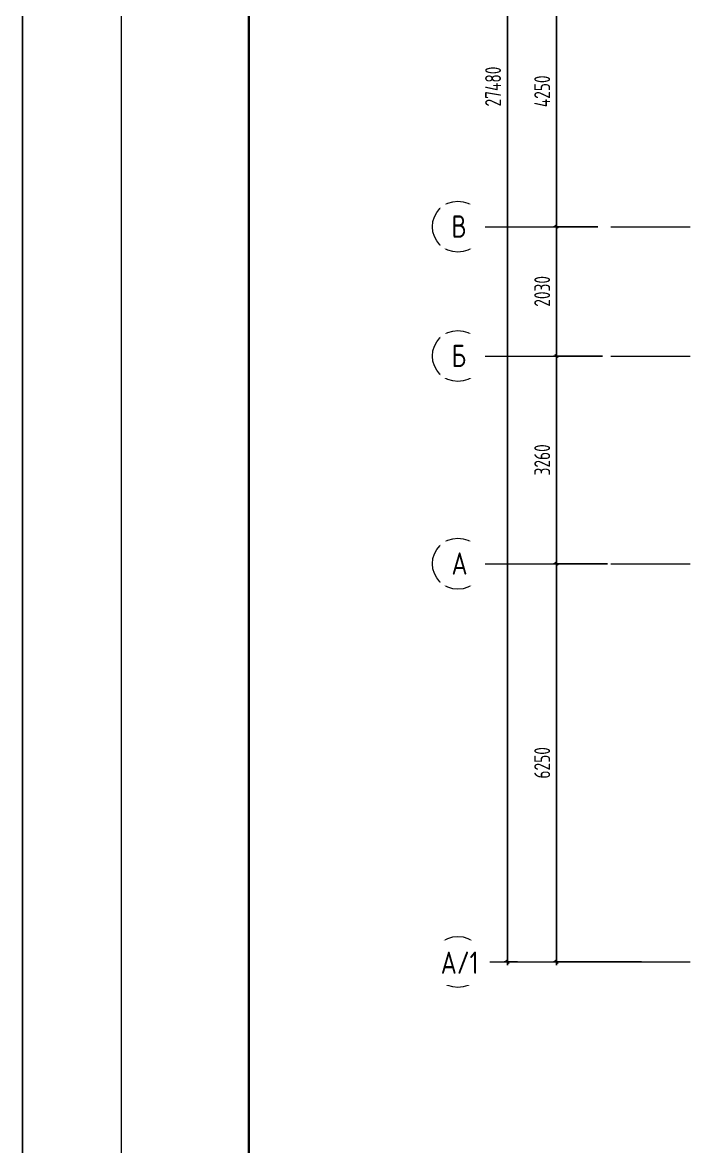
# Model space of a CAD drawing. Header units: millimetres. Extents: x -185251 to 7892985, y -102157 to 319855.
# Drawn here: x -180357 to -169757, y 276222 to 293864 of the extents above; entities that cross this region are included whole.
import ezdxf

# ---------------------------------------------------------------- set-up
doc = ezdxf.new("R2010")
doc.units = ezdxf.units.MM
doc.header["$LTSCALE"] = 10
doc.linetypes.add('CENTER', pattern=[2, 1.25, -0.25, 0.25, -0.25])
for name, color, linetype, lineweight in [('013', 7, 'Continuous', 13), ('АР_Оси', 142, 'Continuous', 9), ('АР_Оси размеры', 142, 'Continuous', 9)]:
    doc.layers.add(name, color=color, linetype=linetype, lineweight=lineweight)
doc.layers.get('0').off()
doc.layers.get('0').freeze()
doc.styles.add('GOST', font='isocpeur.ttf')
doc.styles.add('БДА100', font='romand.shx', dxfattribs={"width": 0.7})
doc.styles.add('ГОСТ 2.304', font='isocpeur.ttf', dxfattribs={"width": 0.7})
doc.dimstyles.new('БДА1', dxfattribs={"dimtxt": 2, "dimasz": 1, "dimexe": 0.7, "dimexo": 0, "dimgap": 0.8, "dimtad": 1, "dimdec": 0, "dimrnd": 1, "dimzin": 0, "dimdsep": 46, "dimtxsty": 'БДА100', "dimblk": 'OBLIQUE', "dimcen": 2, "dimdle": 1, "dimadec": 0, "dimazin": 0, "dimtfac": 1, "dimtdec": 0, "dimtmove": 1, "dimatfit": 3, "dimldrblk": 'NONE', "dimfxl": 0.7, "dimtolj": 1, "dimtzin": 0, "dimlwd": -1, "dimlwe": -1, "dimarcsym": 0})
doc.dimstyles.new('СПДС', dxfattribs={"dimscale": 100, "dimtxt": 2.5, "dimasz": 0.5, "dimexe": 0.5, "dimexo": 1, "dimgap": 1, "dimtad": 1, "dimdec": 0, "dimrnd": 5, "dimtxsty": 'ГОСТ 2.304', "dimblk": 'OBLIQUE', "dimcen": 2.5, "dimdle": 0.5, "dimadec": 0, "dimazin": 2, "dimtfac": 0.75, "dimtdec": 0, "dimtmove": 1, "dimatfit": 3, "dimfxl": 1, "dimtolj": 1, "dimarcsym": 1})

# ---------------------------------------------------------------- blocks, each defined once
blk = doc.blocks.new('_Oblique')
at = {"color": 0, "linetype": 'ByBlock', "lineweight": -2}
blk.add_line((-0.5, -0.5), (0.5, 0.5), dxfattribs=at)
blk = doc.blocks.new('*D391')
at = {"layer": 'Defpoints', "color": 0, "ltscale": 100, "transparency": 16777216}
for p in [(-171971, 285369), (-171073, 285369), (-170538, 279119)]:
    blk.add_point(p, dxfattribs=at)
at = {"layer": 'АР_Оси размеры', "color": 0, "lineweight": -2, "ltscale": 100, "transparency": 16777216}
for p, q in [((-171173, 285369), (-172021, 285369)), ((-171971, 279069), (-171971, 285419)), ((-170638, 279119), (-172021, 279119))]:
    blk.add_line(p, q, dxfattribs=at)
at = {"layer": 'АР_Оси размеры', "color": 0, "lineweight": -2, "ltscale": 100, "transparency": 16777216, "xscale": 50, "yscale": 50, "zscale": 50}
for p, rotation in [((-171971, 285369), 90), ((-171971, 279119), 270)]:
    blk.add_blockref('_Oblique', p, dxfattribs=dict(at, rotation=rotation))
at = {"layer": 'АР_Оси размеры', "color": 0, "ltscale": 100, "transparency": 16777216, "insert": (-172196, 282244), "char_height": 250, "attachment_point": 5, "rotation": 90, "style": 'ГОСТ 2.304'}
blk.add_mtext('\\A1;6250', dxfattribs=at)
blk = doc.blocks.new('*D392')
at = {"layer": 'Defpoints', "color": 0, "ltscale": 100, "transparency": 16777216}
for p in [(-171971, 288629), (-171150, 288629), (-171073, 285369)]:
    blk.add_point(p, dxfattribs=at)
at = {"layer": 'АР_Оси размеры', "color": 0, "lineweight": -2, "ltscale": 100, "transparency": 16777216}
for p, q in [((-171971, 285319), (-171971, 288679)), ((-171250, 288629), (-172021, 288629)), ((-171173, 285369), (-172021, 285369))]:
    blk.add_line(p, q, dxfattribs=at)
at = {"layer": 'АР_Оси размеры', "color": 0, "lineweight": -2, "ltscale": 100, "transparency": 16777216, "xscale": 50, "yscale": 50, "zscale": 50}
for p, rotation in [((-171971, 288629), 90), ((-171971, 285369), 270)]:
    blk.add_blockref('_Oblique', p, dxfattribs=dict(at, rotation=rotation))
at = {"layer": 'АР_Оси размеры', "color": 0, "ltscale": 100, "transparency": 16777216, "insert": (-172196, 286999), "char_height": 250, "attachment_point": 5, "rotation": 90, "style": 'ГОСТ 2.304'}
blk.add_mtext('\\A1;3260', dxfattribs=at)
blk = doc.blocks.new('*D393')
at = {"layer": 'Defpoints', "color": 0, "ltscale": 100, "transparency": 16777216}
for p in [(-171971, 290659), (-171223, 290659), (-171150, 288629)]:
    blk.add_point(p, dxfattribs=at)
at = {"layer": 'АР_Оси размеры', "color": 0, "lineweight": -2, "ltscale": 100, "transparency": 16777216}
for p, q in [((-171323, 290659), (-172021, 290659)), ((-171971, 288579), (-171971, 290709)), ((-171250, 288629), (-172021, 288629))]:
    blk.add_line(p, q, dxfattribs=at)
at = {"layer": 'АР_Оси размеры', "color": 0, "lineweight": -2, "ltscale": 100, "transparency": 16777216, "xscale": 50, "yscale": 50, "zscale": 50}
for p, rotation in [((-171971, 290659), 90), ((-171971, 288629), 270)]:
    blk.add_blockref('_Oblique', p, dxfattribs=dict(at, rotation=rotation))
at = {"layer": 'АР_Оси размеры', "color": 0, "ltscale": 100, "transparency": 16777216, "insert": (-172196, 289644), "char_height": 250, "attachment_point": 5, "rotation": 90, "style": 'ГОСТ 2.304'}
blk.add_mtext('\\A1;2030', dxfattribs=at)
blk = doc.blocks.new('*D394')
at = {"layer": 'Defpoints', "color": 0, "ltscale": 100, "transparency": 16777216}
for p in [(-171971, 294909), (-171621, 294909), (-171223, 290659)]:
    blk.add_point(p, dxfattribs=at)
at = {"layer": 'АР_Оси размеры', "color": 0, "lineweight": -2, "ltscale": 100, "transparency": 16777216}
for p, q in [((-171721, 294909), (-172021, 294909)), ((-171971, 290609), (-171971, 294959)), ((-171323, 290659), (-172021, 290659))]:
    blk.add_line(p, q, dxfattribs=at)
at = {"layer": 'АР_Оси размеры', "color": 0, "lineweight": -2, "ltscale": 100, "transparency": 16777216, "xscale": 50, "yscale": 50, "zscale": 50}
for p, rotation in [((-171971, 294909), 90), ((-171971, 290659), 270)]:
    blk.add_blockref('_Oblique', p, dxfattribs=dict(at, rotation=rotation))
at = {"layer": 'АР_Оси размеры', "color": 0, "ltscale": 100, "transparency": 16777216, "insert": (-172196, 292784), "char_height": 250, "attachment_point": 5, "rotation": 90, "style": 'ГОСТ 2.304'}
blk.add_mtext('\\A1;4250', dxfattribs=at)
blk = doc.blocks.new('*D411')
at = {"layer": 'Defpoints', "color": 0, "ltscale": 100, "transparency": 16777216}
for p in [(-172121, 306599), (-172742, 279119), (-172483, 279119)]:
    blk.add_point(p, dxfattribs=at)
at = {"layer": 'АР_Оси размеры', "color": 0, "lineweight": -2, "ltscale": 100, "transparency": 16777216}
for p, q in [((-172742, 306649), (-172742, 279069)), ((-172221, 306599), (-172792, 306599)), ((-172583, 279119), (-172792, 279119))]:
    blk.add_line(p, q, dxfattribs=at)
at = {"layer": 'АР_Оси размеры', "color": 0, "lineweight": -2, "ltscale": 100, "transparency": 16777216, "xscale": 50, "yscale": 50, "zscale": 50}
for p, rotation in [((-172742, 306599), 90), ((-172742, 279119), 270)]:
    blk.add_blockref('_Oblique', p, dxfattribs=dict(at, rotation=rotation))
at = {"layer": 'АР_Оси размеры', "color": 0, "ltscale": 100, "transparency": 16777216, "insert": (-172967, 292859), "char_height": 250, "attachment_point": 5, "rotation": 90, "style": 'ГОСТ 2.304'}
blk.add_mtext('\\A1;27480', dxfattribs=at)
blk = doc.blocks.new('*D511')
at = {"layer": 'Defpoints', "color": 0, "ltscale": 100, "transparency": 16777216}
for p in [(-171971, 285369), (-171073, 285369), (-170538, 279119)]:
    blk.add_point(p, dxfattribs=at)
at = {"layer": 'АР_Оси размеры', "color": 0, "lineweight": -2, "ltscale": 100, "transparency": 16777216}
for p, q in [((-171173, 285369), (-172021, 285369)), ((-171971, 279069), (-171971, 285419)), ((-170638, 279119), (-172021, 279119))]:
    blk.add_line(p, q, dxfattribs=at)
at = {"layer": 'АР_Оси размеры', "color": 0, "lineweight": -2, "ltscale": 100, "transparency": 16777216, "xscale": 50, "yscale": 50, "zscale": 50}
for p, rotation in [((-171971, 285369), 90), ((-171971, 279119), 270)]:
    blk.add_blockref('_Oblique', p, dxfattribs=dict(at, rotation=rotation))
at = {"layer": 'АР_Оси размеры', "color": 0, "ltscale": 100, "transparency": 16777216, "insert": (-172196, 282244), "char_height": 250, "attachment_point": 5, "rotation": 90, "style": 'ГОСТ 2.304'}
blk.add_mtext('\\A1;6250', dxfattribs=at)
blk = doc.blocks.new('*D512')
at = {"layer": 'Defpoints', "color": 0, "ltscale": 100, "transparency": 16777216}
for p in [(-171971, 288629), (-171150, 288629), (-171073, 285369)]:
    blk.add_point(p, dxfattribs=at)
at = {"layer": 'АР_Оси размеры', "color": 0, "lineweight": -2, "ltscale": 100, "transparency": 16777216}
for p, q in [((-171971, 285319), (-171971, 288679)), ((-171250, 288629), (-172021, 288629)), ((-171173, 285369), (-172021, 285369))]:
    blk.add_line(p, q, dxfattribs=at)
at = {"layer": 'АР_Оси размеры', "color": 0, "lineweight": -2, "ltscale": 100, "transparency": 16777216, "xscale": 50, "yscale": 50, "zscale": 50}
for p, rotation in [((-171971, 288629), 90), ((-171971, 285369), 270)]:
    blk.add_blockref('_Oblique', p, dxfattribs=dict(at, rotation=rotation))
at = {"layer": 'АР_Оси размеры', "color": 0, "ltscale": 100, "transparency": 16777216, "insert": (-172196, 286999), "char_height": 250, "attachment_point": 5, "rotation": 90, "style": 'ГОСТ 2.304'}
blk.add_mtext('\\A1;3260', dxfattribs=at)
blk = doc.blocks.new('*D513')
at = {"layer": 'Defpoints', "color": 0, "ltscale": 100, "transparency": 16777216}
for p in [(-171971, 290659), (-171223, 290659), (-171150, 288629)]:
    blk.add_point(p, dxfattribs=at)
at = {"layer": 'АР_Оси размеры', "color": 0, "lineweight": -2, "ltscale": 100, "transparency": 16777216}
for p, q in [((-171323, 290659), (-172021, 290659)), ((-171971, 288579), (-171971, 290709)), ((-171250, 288629), (-172021, 288629))]:
    blk.add_line(p, q, dxfattribs=at)
at = {"layer": 'АР_Оси размеры', "color": 0, "lineweight": -2, "ltscale": 100, "transparency": 16777216, "xscale": 50, "yscale": 50, "zscale": 50}
for p, rotation in [((-171971, 290659), 90), ((-171971, 288629), 270)]:
    blk.add_blockref('_Oblique', p, dxfattribs=dict(at, rotation=rotation))
at = {"layer": 'АР_Оси размеры', "color": 0, "ltscale": 100, "transparency": 16777216, "insert": (-172196, 289644), "char_height": 250, "attachment_point": 5, "rotation": 90, "style": 'ГОСТ 2.304'}
blk.add_mtext('\\A1;2030', dxfattribs=at)
blk = doc.blocks.new('*D514')
at = {"layer": 'Defpoints', "color": 0, "ltscale": 100, "transparency": 16777216}
for p in [(-171971, 294909), (-171621, 294909), (-171223, 290659)]:
    blk.add_point(p, dxfattribs=at)
at = {"layer": 'АР_Оси размеры', "color": 0, "lineweight": -2, "ltscale": 100, "transparency": 16777216}
for p, q in [((-171721, 294909), (-172021, 294909)), ((-171971, 290609), (-171971, 294959)), ((-171323, 290659), (-172021, 290659))]:
    blk.add_line(p, q, dxfattribs=at)
at = {"layer": 'АР_Оси размеры', "color": 0, "lineweight": -2, "ltscale": 100, "transparency": 16777216, "xscale": 50, "yscale": 50, "zscale": 50}
for p, rotation in [((-171971, 294909), 90), ((-171971, 290659), 270)]:
    blk.add_blockref('_Oblique', p, dxfattribs=dict(at, rotation=rotation))
at = {"layer": 'АР_Оси размеры', "color": 0, "ltscale": 100, "transparency": 16777216, "insert": (-172196, 292784), "char_height": 250, "attachment_point": 5, "rotation": 90, "style": 'ГОСТ 2.304'}
blk.add_mtext('\\A1;4250', dxfattribs=at)
blk = doc.blocks.new('*D414')
at = {"layer": 'Defpoints', "color": 0, "ltscale": 100, "transparency": 16777216}
for p in [(-171322, 310264), (-172742, 279119), (-172483, 279119)]:
    blk.add_point(p, dxfattribs=at)
at = {"layer": 'АР_Оси размеры', "color": 0, "lineweight": -2, "ltscale": 100, "transparency": 16777216}
for p, q in [((-171422, 310264), (-172792, 310264)), ((-172742, 310314), (-172742, 279069)), ((-172583, 279119), (-172792, 279119))]:
    blk.add_line(p, q, dxfattribs=at)
at = {"layer": 'АР_Оси размеры', "color": 0, "lineweight": -2, "ltscale": 100, "transparency": 16777216, "xscale": 50, "yscale": 50, "zscale": 50}
for p, rotation in [((-172742, 310264), 90), ((-172742, 279119), 270)]:
    blk.add_blockref('_Oblique', p, dxfattribs=dict(at, rotation=rotation))
at = {"layer": 'АР_Оси размеры', "color": 0, "ltscale": 100, "transparency": 16777216, "insert": (-172967, 294692), "char_height": 250, "attachment_point": 5, "rotation": 90, "style": 'ГОСТ 2.304'}
blk.add_mtext('\\A1;31145', dxfattribs=at)
blk = doc.blocks.new('*D539')
at = {"layer": 'Defpoints', "color": 0, "transparency": 16777216}
for p, q in [((-15.52, -5), (-15.52, 599)), ((0, 594), (-19.02, 594)), ((0, 0), (-19.02, 0))]:
    blk.add_line(p, q, dxfattribs=at)
at = {"layer": 'Defpoints', "color": 0, "lineweight": 30, "transparency": 16777216}
for p in [(-15.52, 594), (0, 594), (0, 0)]:
    blk.add_point(p, dxfattribs=at)
at = {"layer": 'Defpoints', "color": 0, "transparency": 16777216, "xscale": 5, "yscale": 5, "zscale": 5}
for p, rotation in [((-15.52, 594), 90), ((-15.52, 0), 270)]:
    blk.add_blockref('_Oblique', p, dxfattribs=dict(at, rotation=rotation))
at = {"layer": 'Defpoints', "color": 0, "lineweight": 0, "transparency": 16777216, "insert": (-24.52, 148.5), "char_height": 10, "attachment_point": 5, "rotation": 90, "style": 'БДА100'}
blk.add_mtext('\\A1;594', dxfattribs=at)
blk = doc.blocks.new('_None')
blk = doc.blocks.new('*U537')
at = {"color": 44, "lineweight": 20, "ltscale": 10}
blk.add_line((0, 594), (0, 0), dxfattribs=at)
at = {"color": 137, "lineweight": 35, "ltscale": 10}
blk.add_line((20, 589), (20, 5), dxfattribs=at)
at = {"color": 44, "lineweight": 13, "style": 'GOST', "oblique": 10, "width": 0.8}
for tag in ['ФОРМАТВЕРТ', 'ФОРМАТГОРИЗ']:
    blk.add_attdef(tag, (789.98, 1.6), '', height=2, dxfattribs=at)
at = {"layer": 'Defpoints', "color": 251, "lineweight": 0}
dim = blk.add_linear_dim(base=(-15.52, 594), p1=(0, 0), p2=(0, 594), angle=90, dimstyle='БДА1', override={"dimscale": 5}, dxfattribs=at)
dim.commit()
dim.dimension.update_dxf_attribs({"geometry": '*D539', "text_midpoint": (-15.52, 148.5), "dimtype": 160})

msp = doc.modelspace()

# ---------------------------------------------------------------- linework, layer by layer
at = {"layer": 'АР_Оси', "linetype": 'CENTER', "ltscale": 100}
for p, q in [((-173120, 290659.3), (-97932.6, 290659.3)), ((-173120, 288629.3), (-97932.6, 288629.3)), ((-173120, 285369.3), (-97932.6, 285369.3)), ((-173120, 279119.3), (-97932.6, 279119.3))]:
    msp.add_line(p, q, dxfattribs=at)
at = {"layer": 'АР_Оси', "ltscale": 0.5}
for centre in [(-173520, 290659.3), (-173520, 288629.3), (-173520, 285369.3), (-173520, 279119.3)]:
    msp.add_circle(centre, 400, dxfattribs=at)

# ---------------------------------------------------------------- dimensions: what is measured, and where the dimension line sits
at = {"layer": 'АР_Оси размеры', "ltscale": 100}
for base, p1, p2, picture, middle in [((-172741.9, 279119.3), (-172121.3, 306599.3), (-172483.3, 279119.3), '*D411', (-172966.9, 292859.3)), ((-171971.3, 294909.3), (-171223.5, 290659.3), (-171621.5, 294909.3), '*D394', (-172196.3, 292784.3)), ((-171971.3, 294909.3), (-171223.5, 290659.3), (-171621.5, 294909.3), '*D514', (-172196.3, 292784.3)), ((-171971.3, 290659.3), (-171149.9, 288629.3), (-171223.5, 290659.3), '*D393', (-172196.3, 289644.3)), ((-171971.3, 290659.3), (-171149.9, 288629.3), (-171223.5, 290659.3), '*D513', (-172196.3, 289644.3)), ((-171971.3, 288629.3), (-171072.7, 285369.3), (-171149.9, 288629.3), '*D392', (-172196.3, 286999.3)), ((-171971.3, 288629.3), (-171072.7, 285369.3), (-171149.9, 288629.3), '*D512', (-172196.3, 286999.3)), ((-171971.3, 285369.3), (-170537.6, 279119.3), (-171072.7, 285369.3), '*D391', (-172196.3, 282244.3)), ((-171971.3, 285369.3), (-170537.6, 279119.3), (-171072.7, 285369.3), '*D511', (-172196.3, 282244.3))]:
    dim = msp.add_linear_dim(base=base, p1=p1, p2=p2, angle=90, dimstyle='СПДС', dxfattribs=at)
    dim.commit()
    dim.dimension.update_dxf_attribs({"geometry": picture, "text_midpoint": middle})

# ---------------------------------------------------------------- next in the draw order: texts
at = {"layer": 'АР_Оси', "char_height": 350, "attachment_point": 1, "line_spacing_factor": 1.149209, "style": 'ГОСТ 2.304', "bg_fill": 2}
for s, insert in [('{\\W0.8;В}', (-173619.8, 290837.1)), ('{\\W0.8;Б}', (-173619.8, 288807.1)), ('{\\W0.8;А}', (-173619.8, 285547.1))]:
    msp.add_mtext(s, dxfattribs=dict(at, insert=insert))
at = {"layer": 'АР_Оси', "insert": (-173788.7, 279282.1), "char_height": 350, "width": 1.455191522836685e-11, "attachment_point": 1, "line_spacing_factor": 1.149209, "style": 'ГОСТ 2.304', "bg_fill": 2}
msp.add_mtext('{\\W0.8;А/1}', dxfattribs=at)

# ---------------------------------------------------------------- next in the draw order: block references
at = {"layer": '013', "xscale": 100, "yscale": 100, "zscale": 100}
msp.add_blockref('*U537', (-178804.9, 259955.4), dxfattribs=at)

# ---------------------------------------------------------------- next in the draw order: dimensions: what is measured, and where the dimension line sits
at = {"layer": 'АР_Оси размеры', "ltscale": 100}
dim = msp.add_linear_dim(base=(-172741.9, 279119.3), p1=(-171322.5, 310264.3), p2=(-172483.3, 279119.3), angle=90, dimstyle='СПДС', dxfattribs=at)
dim.commit()
dim.dimension.update_dxf_attribs({"geometry": '*D414', "text_midpoint": (-172966.9, 294691.8)})

doc.saveas('drawing.dxf')
